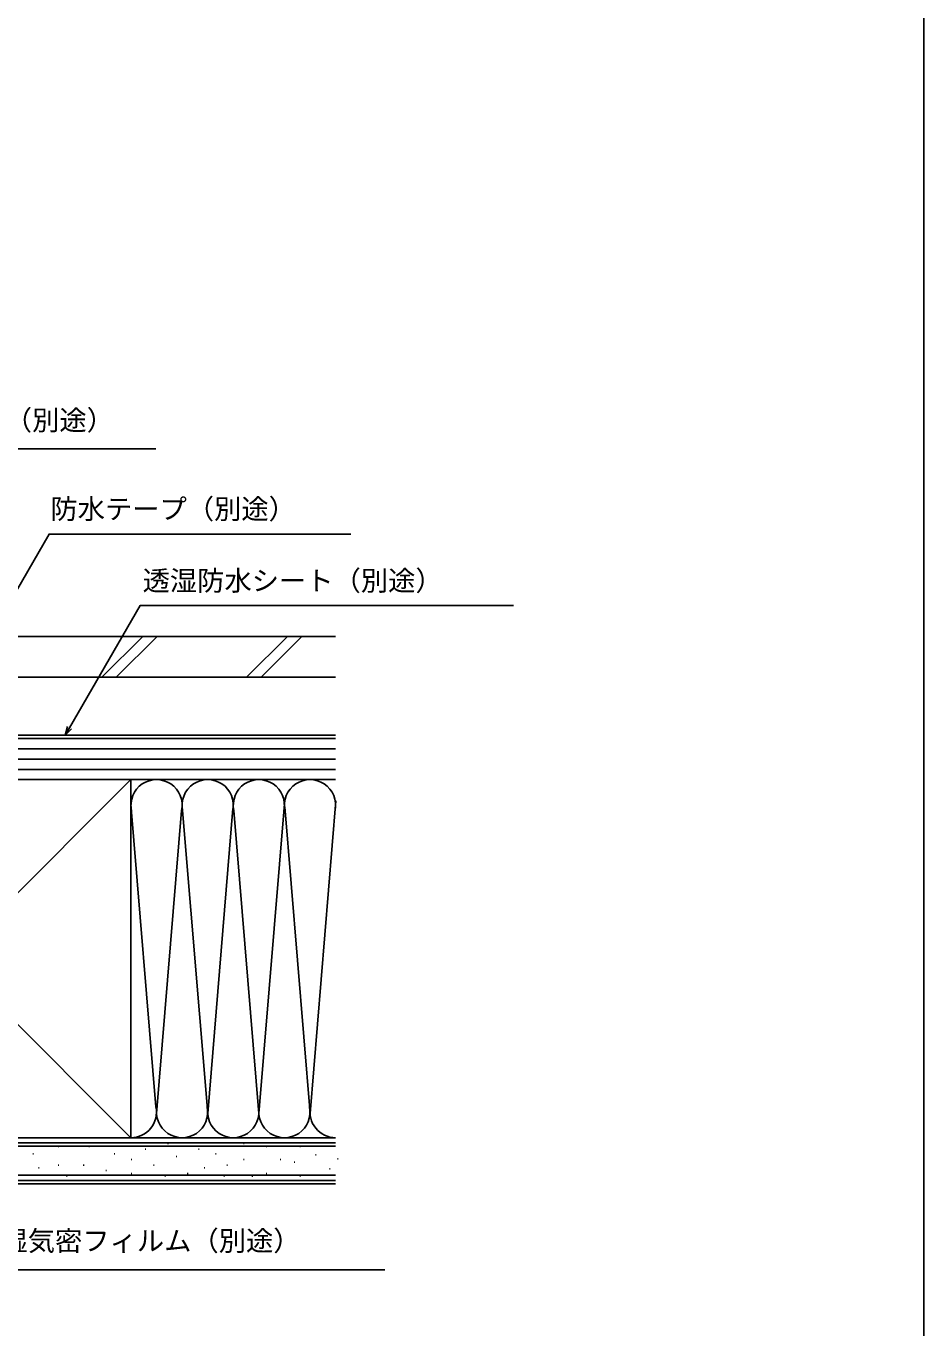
# Model space of a CAD drawing. Units: millimetres, scale not verified. Extents: x -525 to 525, y -783 to 778.
# Drawn here: x 261.7 to 525, y -568.5 to -186.8 of the extents above; entities that cross this region are included whole.
import ezdxf
from ezdxf.enums import TextEntityAlignment as Align

# ---------------------------------------------------------------- set-up
doc = ezdxf.new("R2010")
doc.units = ezdxf.units.MM
doc.header["$LTSCALE"] = 4
for name, color, linetype in [('0-7_YKK_D', 6, 'Continuous'), ('0-8_YKK_ZWAK', 7, 'Continuous'), ('0-9_YSS_K', 3, 'Continuous'), ('0-A_YSS_KE', 3, 'Continuous')]:
    doc.layers.add(name, color=color, linetype=linetype)
doc.styles.add('ＭＳ ゴシック', font='')
doc.styles.get('ＭＳ ゴシック').set_extended_font_data('MS Gothic')

msp = doc.modelspace()

# ---------------------------------------------------------------- linework, layer by layer
at = {"layer": '0-7_YKK_D'}
for points in [[(179.952, -367.461), (181.227, -365.253), (212.725, -310.7), (299.786, -310.7)], [(234.42, -394.7), (235.695, -392.492), (268.484, -335.7), (356.965, -335.7)], [(273.238, -394.7), (274.513, -392.492), (295.177, -356.7), (404.634, -356.7)], [(275.105, -392.833), (273.238, -394.7), (273.921, -392.15)], [(207.486, -515.2), (209.289, -517.003), (243.703, -551.417), (366.889, -551.417)]]:
    msp.add_lwpolyline(points, dxfattribs=at)
at = {"layer": '0-8_YKK_ZWAK'}
msp.add_lwpolyline([(-525, -782.7), (525, -782.7), (525, 747.3)], dxfattribs=at)
at = {"layer": '0-9_YSS_K'}
for p, q in [((295.961, -365.7), (283.961, -377.7)), ((300.203, -365.7), (288.203, -377.7)), ((338.387, -365.7), (326.387, -377.7)), ((342.63, -365.7), (330.63, -377.7)), ((352.491, -395.7), (239.998, -395.7)), ((352.491, -398.7), (239.998, -398.7)), ((352.491, -401.7), (239.998, -401.7)), ((187.5, -512.7), (292.5, -407.7)), ((187.5, -407.7), (292.5, -512.7)), ((352.491, -404.7), (239.998, -404.7)), ((239.998, -407.7), (352.491, -407.7)), ((292.5, -407.7), (352.494, -407.7)), ((292.507, -414.894), (299.842, -503.668)), ((330, -505.581), (337.501, -414.807)), ((337.576, -415.732), (345, -505.581)), ((345, -505.581), (352.578, -413.882)), ((307.342, -416.732), (300, -505.581)), ((315, -505.581), (307.658, -416.732)), ((322.391, -416.145), (315, -505.581)), ((322.661, -416.765), (330, -505.581)), ((352.494, -514.2), (171, -514.2)), ((271.118, -515.266), (271.318, -515.266)), ((280.183, -515.266), (280.383, -515.266)), ((292.5, -512.7), (352.494, -512.7)), ((303.26, -514.442), (303.46, -514.442)), ((325.512, -514.442), (325.712, -514.442)), ((332.106, -515.266), (332.306, -515.266)), ((341.995, -515.266), (342.195, -515.266)), ((263.7, -517.414), (263.9, -517.414)), ((287.601, -517.414), (287.801, -517.414)), ((292.546, -519.062), (292.746, -519.062)), ((296.667, -516.09), (296.867, -516.09)), ((305.732, -518.238), (305.932, -518.238)), ((312.326, -516.09), (312.526, -516.09)), ((317.271, -517.414), (317.471, -517.414)), ((325.512, -519.062), (325.712, -519.062)), ((336.226, -519.062), (336.426, -519.062)), ((346.619, -517.754), (346.819, -517.754)), ((353.046, -518.923), (353.246, -518.923)), ((265.349, -521.535), (265.549, -521.535)), ((271.118, -520.711), (271.318, -520.711)), ((278.535, -520.711), (278.735, -520.711)), ((285.128, -522.359), (285.328, -522.359)), ((299.139, -520.711), (299.339, -520.711)), ((313.974, -521.535), (314.174, -521.535)), ((320.567, -520.711), (320.767, -520.711)), ((340.347, -519.887), (340.547, -519.887)), ((350.709, -521.844), (350.909, -521.844)), ((352.494, -526.2), (157.5, -526.2)), ((352.494, -523.7), (171, -523.7)), ((273.59, -524.007), (273.79, -524.007)), ((292.546, -523.183), (292.746, -523.183)), ((302.436, -524.007), (302.636, -524.007)), ((309.029, -523.183), (309.229, -523.183)), ((319.743, -524.007), (319.943, -524.007)), ((327.985, -524.007), (328.185, -524.007)), ((332.106, -523.183), (332.306, -523.183)), ((341.995, -524.007), (342.195, -524.007))]:
    msp.add_line(p, q, dxfattribs=at)
for centre, start, end in [((300, -415.2), 348.21668, 191.78379), ((315, -415.2), 348.21668, 191.78379), ((330, -415.2), 348.21668, 191.78379), ((345, -415.2), 348.21644, 191.78379), ((292.5, -505.2), 270, 11.78353), ((307.5, -505.2), 168.21646, 11.78353), ((322.5, -505.2), 168.21646, 11.78353), ((337.5, -505.2), 168.21646, 11.78353), ((352.5, -505.2), 168.21646, 269.9524)]:
    msp.add_arc(centre, 7.5, start, end, dxfattribs=at)
at = {"layer": '0-A_YSS_KE'}
for p, q in [((352.491, -377.7), (184.998, -377.7)), ((251.998, -394.7), (352.491, -394.7)), ((292.5, -421.665), (292.5, -407.7)), ((292.5, -512.7), (292.5, -415.2)), ((352.494, -512.7), (171, -512.7)), ((186.5, -515.2), (352.494, -515.2)), ((352.494, -525.2), (171, -525.2))]:
    msp.add_line(p, q, dxfattribs=at)
for points in [[(352.491, -365.7), (184.998, -365.7), (184.998, -377.7)], [(292.5, -407.7), (187.5, -407.7), (187.5, -512.7), (292.5, -512.7)]]:
    msp.add_lwpolyline(points, dxfattribs=at)

# ---------------------------------------------------------------- texts
at = {"layer": '0-7_YKK_D', "style": 'ＭＳ ゴシック'}
for s, p in [('シーリング（別途）', (215.514, -307.014)), ('防水テープ（別途）', (268.871, -333.036)), ('透湿防水シート（別途）', (295.91, -354.064)), ('防湿気密フィルム（別途）', (246.234, -547.609))]:
    msp.add_text(s, height=5.865, dxfattribs=at).set_placement(p, align=Align.BOTTOM_LEFT)

doc.saveas('drawing.dxf')
